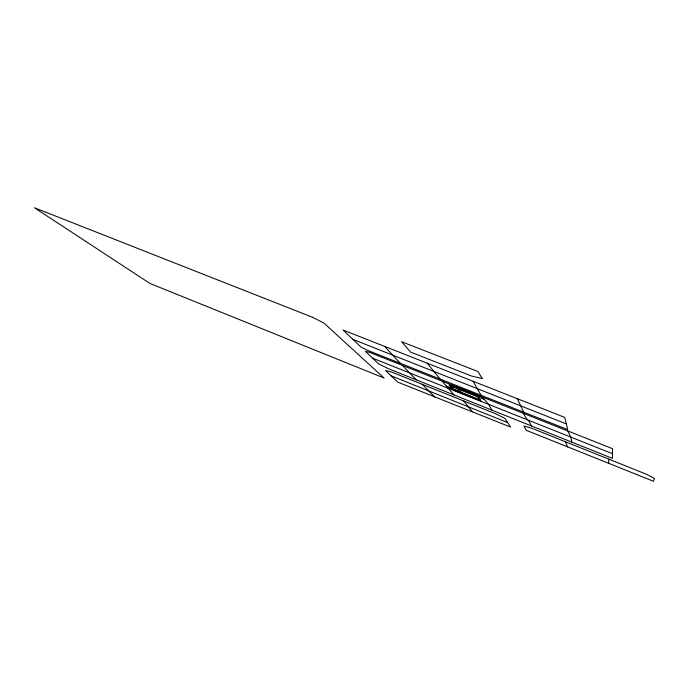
<?xml version="1.0" encoding="UTF-8"?>
<svg xmlns="http://www.w3.org/2000/svg" width="689" height="689" viewBox="0 0 689 689"><rect width="100%" height="100%" fill="white"/><g stroke="black" fill="none" stroke-linecap="round" stroke-linejoin="round"><path stroke-width="1.03" d="M612.53 453.715L612.53 448.685L369.33 352.268L365.497 351.39L378.468 363.766L388.053 368.546L612.443 458.392L612.53 453.715L372.603 358.177M608.62 463.284L526.241 430.306L523.898 426.035L531.693 428.222L645.834 473.998L654.55 478.467L653.379 481.249L608.62 463.284L608.766 459.132M472.421 411.858L397.751 382.145L385.539 370.51L391.688 372.077L496.002 413.908L505.08 418.481L510.558 427.077L472.421 411.858L463.818 401.007M352.863 339.35L566.341 423.924L567.762 429.635L367.203 350.201L360.976 347.075L343.105 330.048L564.722 417.388L566.341 423.924M492.041 410.179L488.553 404.357L482.309 397.062L450.882 384.6L452.768 386.891M480.104 399.809L461.699 392.489L462.741 393.781M507.715 422.615L391.119 375.824M434.871 397.157L422.176 384.298M416.328 379.863L402.385 365.377M400.309 363.318L384.6 346.403M453.982 394.943L442.088 381.112M454.068 390.336L450.253 385.78L483.885 399.25L482.326 397.079M427.197 363.189L440.193 379.114M457.909 388.82L461.527 393.298M457.126 387.08L458.943 389.345M463.387 389.569L465.144 391.808M469.674 392.058L471.371 394.28M475.996 394.564L477.615 396.761M523.201 413.271L527.292 419.911M481.111 395.314L473.11 381.284M528.48 420.376L531.546 426M567.753 430.935L570.957 437.231L571.767 442.105M523.761 412.203L517.318 398.698M565.531 441.795L567.684 446.894M482.274 378.537L471.56 376.048L410.515 352.07L401.627 341.727L477.908 371.526L482.274 378.537M312.522 317.276L34.45 207.751L149.909 283.437L384.066 378.037L323.856 323.003L312.522 317.276M477.494 396.27L449.073 384.987L453.276 390.017L481.025 401.067L477.494 396.27M461.079 391.998L446.481 386.193L447.247 387.08L461.776 392.868L461.079 391.998"/></g></svg>
